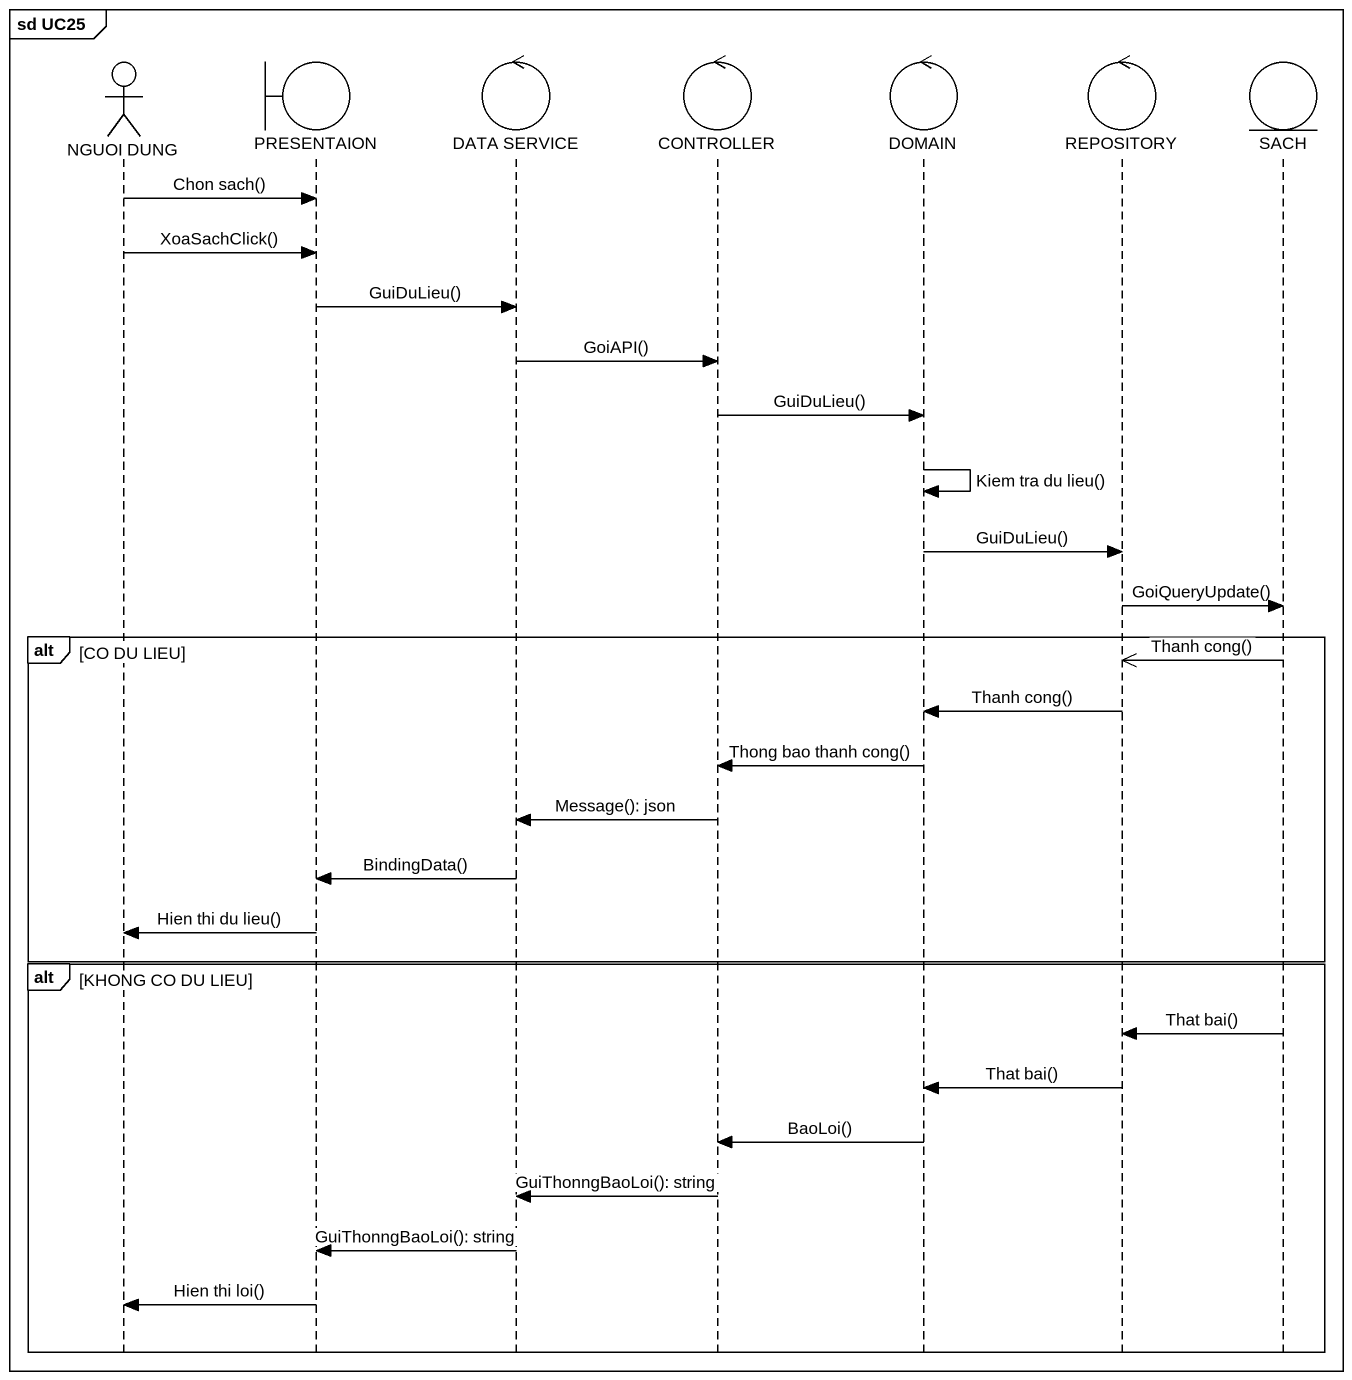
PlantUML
@startuml
mainframe sd UC25
hide footbox
actor "NGUOI DUNG" as NGUOI_DUNG
boundary PRESENTAION
control "DATA SERVICE" as DATA_SERVICE
control CONTROLLER
control DOMAIN
control REPOSITORY
entity SACH

NGUOI_DUNG -> PRESENTAION : Chon sach()
NGUOI_DUNG -> PRESENTAION : XoaSachClick()
PRESENTAION -> DATA_SERVICE : GuiDuLieu()
DATA_SERVICE -> CONTROLLER : GoiAPI()
CONTROLLER -> DOMAIN : GuiDuLieu()
DOMAIN -> DOMAIN : Kiem tra du lieu()
DOMAIN -> REPOSITORY : GuiDuLieu()
REPOSITORY -> SACH : GoiQueryUpdate()
alt CO DU LIEU
  SACH ->> REPOSITORY : Thanh cong()
  REPOSITORY -> DOMAIN : Thanh cong()
  DOMAIN -> CONTROLLER : Thong bao thanh cong()
  CONTROLLER -> DATA_SERVICE : Message(): json
  DATA_SERVICE -> PRESENTAION : BindingData()
  PRESENTAION -> NGUOI_DUNG : Hien thi du lieu()
end
alt KHONG CO DU LIEU
  SACH -> REPOSITORY : That bai()
  REPOSITORY -> DOMAIN : That bai()
  DOMAIN -> CONTROLLER : BaoLoi()
  CONTROLLER -> DATA_SERVICE : GuiThonngBaoLoi(): string
  DATA_SERVICE -> PRESENTAION : GuiThonngBaoLoi(): string
  PRESENTAION -> NGUOI_DUNG : Hien thi loi()
end
@enduml
